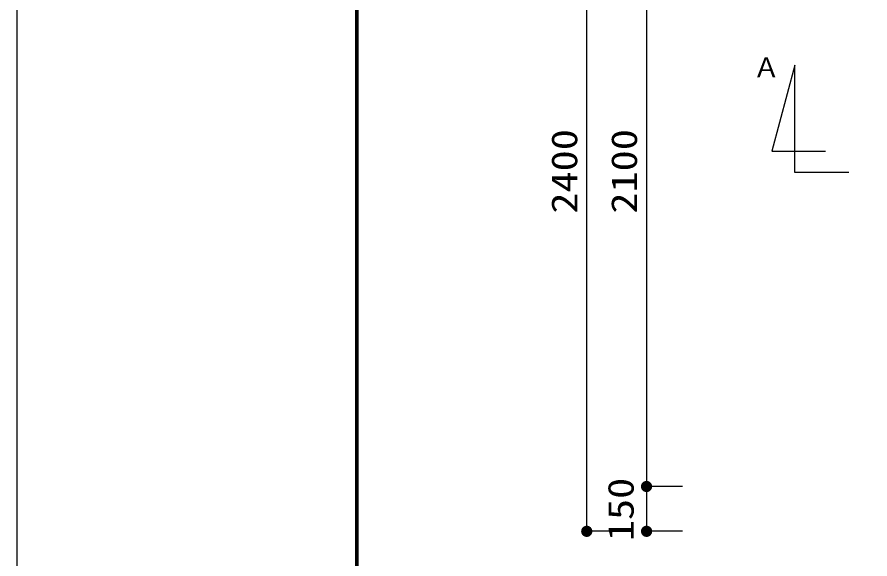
# Model space of a CAD drawing. Units: millimetres, scale not verified. Extents: x -23133 to 8910, y -6308 to 6308.
# Drawn here: x -8910 to -6058, y 2681 to 4494 of the extents above; entities that cross this region are included whole.
import ezdxf
from ezdxf.enums import TextEntityAlignment as Align

# ---------------------------------------------------------------- set-up
doc = ezdxf.new("R2010")
doc.units = ezdxf.units.MM
doc.header["$LTSCALE"] = 30
for name, color, linetype, lineweight in [('0-1_空気管', 3, 'Continuous', 25), ('1-5_00クル-フ-6寸法', 132, 'Continuous', 25), ('1-9_図面枠', 7, 'Continuous', 25), ('1-A_Axis_waku', 7, 'Continuous', 25)]:
    doc.layers.add(name, color=color, linetype=linetype, lineweight=lineweight)
doc.styles.add('ＭＳ ゴシック', font='')
doc.styles.get('ＭＳ ゴシック').set_extended_font_data('MS Gothic')

msp = doc.modelspace()

# ---------------------------------------------------------------- linework, layer by layer
at = {"layer": '0-1_空気管'}
for p, q in [((-6308.57, 4333.94), (-6385.74, 4045.94)), ((-6308.57, 3973.94), (-6308.57, 4333.94)), ((-6385.74, 4045.94), (-6205.74, 4045.94)), ((-6128.57, 3973.94), (-6308.57, 3973.94))]:
    msp.add_line(p, q, dxfattribs=at)
at = {"layer": '1-5_00クル-フ-6寸法', "color": 4}
for p, q in [((-7004.62, 2773.8), (-7004.62, 5173.8)), ((-6804.62, 5023.8), (-6804.62, 2923.8)), ((-6684.62, 2923.8), (-6804.62, 2923.8)), ((-6684.62, 2923.8), (-6804.62, 2923.8)), ((-6804.62, 2923.8), (-6804.62, 2773.8)), ((-6884.62, 2773.8), (-7004.62, 2773.8)), ((-6684.62, 2773.8), (-6804.62, 2773.8))]:
    msp.add_line(p, q, dxfattribs=at)
at = {"layer": '1-5_00クル-フ-6寸法'}
for points in [[(-6804.62, 2923.8), (-6817.46, 2937.47), (-6815.64, 2938.97)], [(-6804.62, 2923.8), (-6817.46, 2937.47), (-6815.64, 2938.97)], [(-6804.62, 2923.8), (-6815.64, 2938.97), (-6813.66, 2940.23)], [(-6804.62, 2923.8), (-6815.64, 2938.97), (-6813.66, 2940.23)], [(-6804.62, 2923.8), (-6813.66, 2940.23), (-6811.53, 2941.23)], [(-6804.62, 2923.8), (-6813.66, 2940.23), (-6811.53, 2941.23)], [(-6804.62, 2923.8), (-6811.53, 2941.23), (-6809.29, 2941.96)], [(-6804.62, 2923.8), (-6811.53, 2941.23), (-6809.29, 2941.96)], [(-6804.62, 2923.8), (-6809.29, 2941.96), (-6806.97, 2942.4)], [(-6804.62, 2923.8), (-6809.29, 2941.96), (-6806.97, 2942.4)], [(-6804.62, 2923.8), (-6806.97, 2942.4), (-6804.62, 2942.55)], [(-6804.62, 2923.8), (-6806.97, 2942.4), (-6804.62, 2942.55)], [(-6804.62, 2923.8), (-6804.62, 2942.55), (-6802.27, 2942.4)], [(-6804.62, 2923.8), (-6804.62, 2942.55), (-6802.27, 2942.4)], [(-6804.62, 2923.8), (-6802.27, 2942.4), (-6799.96, 2941.96)], [(-6804.62, 2923.8), (-6802.27, 2942.4), (-6799.96, 2941.96)], [(-6804.62, 2923.8), (-6799.96, 2941.96), (-6797.72, 2941.23)], [(-6804.62, 2923.8), (-6799.96, 2941.96), (-6797.72, 2941.23)], [(-6804.62, 2923.8), (-6797.72, 2941.23), (-6795.59, 2940.23)], [(-6804.62, 2923.8), (-6797.72, 2941.23), (-6795.59, 2940.23)], [(-6804.62, 2923.8), (-6795.59, 2940.23), (-6793.6, 2938.97)], [(-6804.62, 2923.8), (-6795.59, 2940.23), (-6793.6, 2938.97)], [(-6804.62, 2923.8), (-6793.6, 2938.97), (-6791.79, 2937.47)], [(-6804.62, 2923.8), (-6793.6, 2938.97), (-6791.79, 2937.47)], [(-6804.62, 2923.8), (-6823.34, 2924.98), (-6823.04, 2927.31)], [(-6804.62, 2923.8), (-6823.34, 2924.98), (-6823.04, 2927.31)], [(-6804.62, 2923.8), (-6823.34, 2922.62), (-6823.34, 2924.98)], [(-6804.62, 2923.8), (-6823.34, 2922.62), (-6823.34, 2924.98)], [(-6804.62, 2923.8), (-6823.04, 2920.29), (-6823.34, 2922.62)], [(-6804.62, 2923.8), (-6823.04, 2920.29), (-6823.34, 2922.62)], [(-6804.62, 2923.8), (-6823.04, 2927.31), (-6822.46, 2929.59)], [(-6804.62, 2923.8), (-6823.04, 2927.31), (-6822.46, 2929.59)], [(-6804.62, 2923.8), (-6822.46, 2918.01), (-6823.04, 2920.29)], [(-6804.62, 2923.8), (-6822.46, 2918.01), (-6823.04, 2920.29)], [(-6804.62, 2923.8), (-6822.46, 2929.59), (-6821.59, 2931.78)], [(-6804.62, 2923.8), (-6822.46, 2929.59), (-6821.59, 2931.78)], [(-6804.62, 2923.8), (-6821.59, 2915.82), (-6822.46, 2918.01)], [(-6804.62, 2923.8), (-6821.59, 2915.82), (-6822.46, 2918.01)], [(-6804.62, 2923.8), (-6821.59, 2931.78), (-6820.46, 2933.85)], [(-6804.62, 2923.8), (-6821.59, 2931.78), (-6820.46, 2933.85)], [(-6804.62, 2923.8), (-6820.46, 2913.75), (-6821.59, 2915.82)], [(-6804.62, 2923.8), (-6820.46, 2913.75), (-6821.59, 2915.82)], [(-6804.62, 2923.8), (-6820.46, 2933.85), (-6819.07, 2935.75)], [(-6804.62, 2923.8), (-6820.46, 2933.85), (-6819.07, 2935.75)], [(-6804.62, 2923.8), (-6819.07, 2911.85), (-6820.46, 2913.75)], [(-6804.62, 2923.8), (-6819.07, 2911.85), (-6820.46, 2913.75)], [(-6804.62, 2923.8), (-6819.07, 2935.75), (-6817.46, 2937.47)], [(-6804.62, 2923.8), (-6819.07, 2935.75), (-6817.46, 2937.47)], [(-6804.62, 2923.8), (-6817.46, 2910.13), (-6819.07, 2911.85)], [(-6804.62, 2923.8), (-6817.46, 2910.13), (-6819.07, 2911.85)], [(-6804.62, 2923.8), (-6815.64, 2908.63), (-6817.46, 2910.13)], [(-6804.62, 2923.8), (-6815.64, 2908.63), (-6817.46, 2910.13)], [(-6804.62, 2923.8), (-6813.66, 2907.37), (-6815.64, 2908.63)], [(-6804.62, 2923.8), (-6813.66, 2907.37), (-6815.64, 2908.63)], [(-6804.62, 2923.8), (-6811.53, 2906.37), (-6813.66, 2907.37)], [(-6804.62, 2923.8), (-6811.53, 2906.37), (-6813.66, 2907.37)], [(-6804.62, 2923.8), (-6809.29, 2905.64), (-6811.53, 2906.37)], [(-6804.62, 2923.8), (-6809.29, 2905.64), (-6811.53, 2906.37)], [(-6804.62, 2923.8), (-6806.97, 2905.2), (-6809.29, 2905.64)], [(-6804.62, 2923.8), (-6806.97, 2905.2), (-6809.29, 2905.64)], [(-6804.62, 2923.8), (-6804.62, 2905.05), (-6806.97, 2905.2)], [(-6804.62, 2923.8), (-6804.62, 2905.05), (-6806.97, 2905.2)], [(-6804.62, 2923.8), (-6791.79, 2937.47), (-6790.18, 2935.75)], [(-6804.62, 2923.8), (-6791.79, 2937.47), (-6790.18, 2935.75)], [(-6804.62, 2923.8), (-6790.18, 2935.75), (-6788.79, 2933.85)], [(-6804.62, 2923.8), (-6790.18, 2935.75), (-6788.79, 2933.85)], [(-6804.62, 2923.8), (-6788.79, 2933.85), (-6787.66, 2931.78)], [(-6804.62, 2923.8), (-6788.79, 2933.85), (-6787.66, 2931.78)], [(-6804.62, 2923.8), (-6787.66, 2931.78), (-6786.79, 2929.59)], [(-6804.62, 2923.8), (-6787.66, 2931.78), (-6786.79, 2929.59)], [(-6804.62, 2923.8), (-6786.79, 2929.59), (-6786.21, 2927.31)], [(-6804.62, 2923.8), (-6786.79, 2929.59), (-6786.21, 2927.31)], [(-6804.62, 2923.8), (-6786.21, 2927.31), (-6785.91, 2924.98)], [(-6804.62, 2923.8), (-6786.21, 2927.31), (-6785.91, 2924.98)], [(-6804.62, 2923.8), (-6785.91, 2924.98), (-6785.91, 2922.62)], [(-6804.62, 2923.8), (-6785.91, 2924.98), (-6785.91, 2922.62)], [(-6804.62, 2923.8), (-6802.27, 2905.2), (-6804.62, 2905.05)], [(-6804.62, 2923.8), (-6799.96, 2905.64), (-6802.27, 2905.2)], [(-6804.62, 2923.8), (-6797.72, 2906.37), (-6799.96, 2905.64)], [(-6804.62, 2923.8), (-6795.59, 2907.37), (-6797.72, 2906.37)], [(-6804.62, 2923.8), (-6793.6, 2908.63), (-6795.59, 2907.37)], [(-6804.62, 2923.8), (-6791.79, 2910.13), (-6793.6, 2908.63)], [(-6804.62, 2923.8), (-6790.18, 2911.85), (-6791.79, 2910.13)], [(-6804.62, 2923.8), (-6788.79, 2913.75), (-6790.18, 2911.85)], [(-6804.62, 2923.8), (-6787.66, 2915.82), (-6788.79, 2913.75)], [(-6804.62, 2923.8), (-6786.79, 2918.01), (-6787.66, 2915.82)], [(-6804.62, 2923.8), (-6786.21, 2920.29), (-6786.79, 2918.01)], [(-6804.62, 2923.8), (-6785.91, 2922.62), (-6786.21, 2920.29)], [(-6804.62, 2923.8), (-6802.27, 2905.2), (-6804.62, 2905.05)], [(-6804.62, 2923.8), (-6799.96, 2905.64), (-6802.27, 2905.2)], [(-6804.62, 2923.8), (-6797.72, 2906.37), (-6799.96, 2905.64)], [(-6804.62, 2923.8), (-6795.59, 2907.37), (-6797.72, 2906.37)], [(-6804.62, 2923.8), (-6793.6, 2908.63), (-6795.59, 2907.37)], [(-6804.62, 2923.8), (-6791.79, 2910.13), (-6793.6, 2908.63)], [(-6804.62, 2923.8), (-6790.18, 2911.85), (-6791.79, 2910.13)], [(-6804.62, 2923.8), (-6788.79, 2913.75), (-6790.18, 2911.85)], [(-6804.62, 2923.8), (-6787.66, 2915.82), (-6788.79, 2913.75)], [(-6804.62, 2923.8), (-6786.79, 2918.01), (-6787.66, 2915.82)], [(-6804.62, 2923.8), (-6786.21, 2920.29), (-6786.79, 2918.01)], [(-6804.62, 2923.8), (-6785.91, 2922.62), (-6786.21, 2920.29)], [(-7004.62, 2773.8), (-7023.34, 2774.98), (-7023.04, 2777.32)], [(-7004.62, 2773.8), (-7023.34, 2772.63), (-7023.34, 2774.98)], [(-7004.62, 2773.8), (-7023.04, 2770.29), (-7023.34, 2772.63)], [(-7004.62, 2773.8), (-7023.04, 2777.32), (-7022.46, 2779.6)], [(-7004.62, 2773.8), (-7022.46, 2768.01), (-7023.04, 2770.29)], [(-7004.62, 2773.8), (-7022.46, 2779.6), (-7021.59, 2781.79)], [(-7004.62, 2773.8), (-7021.59, 2765.82), (-7022.46, 2768.01)], [(-7004.62, 2773.8), (-7021.59, 2781.79), (-7020.46, 2783.85)], [(-7004.62, 2773.8), (-7020.46, 2763.76), (-7021.59, 2765.82)], [(-7004.62, 2773.8), (-7020.46, 2783.85), (-7019.07, 2785.76)], [(-7004.62, 2773.8), (-7019.07, 2761.85), (-7020.46, 2763.76)], [(-7004.62, 2773.8), (-7019.07, 2785.76), (-7017.46, 2787.47)], [(-7004.62, 2773.8), (-7017.46, 2760.14), (-7019.07, 2761.85)], [(-7004.62, 2773.8), (-7017.46, 2787.47), (-7015.64, 2788.97)], [(-7004.62, 2773.8), (-7015.64, 2758.63), (-7017.46, 2760.14)], [(-7004.62, 2773.8), (-7015.64, 2788.97), (-7013.66, 2790.23)], [(-7004.62, 2773.8), (-7013.66, 2757.37), (-7015.64, 2758.63)], [(-7004.62, 2773.8), (-7013.66, 2790.23), (-7011.53, 2791.24)], [(-7004.62, 2773.8), (-7011.53, 2756.37), (-7013.66, 2757.37)], [(-7004.62, 2773.8), (-7011.53, 2791.24), (-7009.29, 2791.96)], [(-7004.62, 2773.8), (-7009.29, 2755.64), (-7011.53, 2756.37)], [(-7004.62, 2773.8), (-7009.29, 2791.96), (-7006.97, 2792.41)], [(-7004.62, 2773.8), (-7006.97, 2755.2), (-7009.29, 2755.64)], [(-7004.62, 2773.8), (-7006.97, 2792.41), (-7004.62, 2792.55)], [(-7004.62, 2773.8), (-7004.62, 2755.05), (-7006.97, 2755.2)], [(-7004.62, 2773.8), (-7004.62, 2792.55), (-7002.27, 2792.41)], [(-7004.62, 2773.8), (-7002.27, 2792.41), (-6999.96, 2791.96)], [(-7004.62, 2773.8), (-6999.96, 2791.96), (-6997.72, 2791.24)], [(-7004.62, 2773.8), (-6997.72, 2791.24), (-6995.59, 2790.23)], [(-7004.62, 2773.8), (-6995.59, 2790.23), (-6993.6, 2788.97)], [(-7004.62, 2773.8), (-6993.6, 2788.97), (-6991.79, 2787.47)], [(-7004.62, 2773.8), (-6991.79, 2787.47), (-6990.18, 2785.76)], [(-7004.62, 2773.8), (-6990.18, 2785.76), (-6988.79, 2783.85)], [(-7004.62, 2773.8), (-6988.79, 2783.85), (-6987.66, 2781.79)], [(-7004.62, 2773.8), (-6987.66, 2781.79), (-6986.79, 2779.6)], [(-7004.62, 2773.8), (-6986.79, 2779.6), (-6986.21, 2777.32)], [(-7004.62, 2773.8), (-6986.21, 2777.32), (-6985.91, 2774.98)], [(-7004.62, 2773.8), (-6985.91, 2774.98), (-6985.91, 2772.63)], [(-7004.62, 2773.8), (-7002.27, 2755.2), (-7004.62, 2755.05)], [(-7004.62, 2773.8), (-6999.96, 2755.64), (-7002.27, 2755.2)], [(-7004.62, 2773.8), (-6997.72, 2756.37), (-6999.96, 2755.64)], [(-7004.62, 2773.8), (-6995.59, 2757.37), (-6997.72, 2756.37)], [(-7004.62, 2773.8), (-6993.6, 2758.63), (-6995.59, 2757.37)], [(-7004.62, 2773.8), (-6991.79, 2760.14), (-6993.6, 2758.63)], [(-7004.62, 2773.8), (-6990.18, 2761.85), (-6991.79, 2760.14)], [(-7004.62, 2773.8), (-6988.79, 2763.76), (-6990.18, 2761.85)], [(-7004.62, 2773.8), (-6987.66, 2765.82), (-6988.79, 2763.76)], [(-7004.62, 2773.8), (-6986.79, 2768.01), (-6987.66, 2765.82)], [(-7004.62, 2773.8), (-6986.21, 2770.29), (-6986.79, 2768.01)], [(-7004.62, 2773.8), (-6985.91, 2772.63), (-6986.21, 2770.29)], [(-6804.62, 2773.8), (-6823.34, 2774.98), (-6823.04, 2777.32)], [(-6804.62, 2773.8), (-6823.34, 2772.63), (-6823.34, 2774.98)], [(-6804.62, 2773.8), (-6823.04, 2770.29), (-6823.34, 2772.63)], [(-6804.62, 2773.8), (-6823.04, 2777.32), (-6822.46, 2779.6)], [(-6804.62, 2773.8), (-6822.46, 2768.01), (-6823.04, 2770.29)], [(-6804.62, 2773.8), (-6822.46, 2779.6), (-6821.59, 2781.79)], [(-6804.62, 2773.8), (-6821.59, 2765.82), (-6822.46, 2768.01)], [(-6804.62, 2773.8), (-6821.59, 2781.79), (-6820.46, 2783.85)], [(-6804.62, 2773.8), (-6820.46, 2763.76), (-6821.59, 2765.82)], [(-6804.62, 2773.8), (-6820.46, 2783.85), (-6819.07, 2785.76)], [(-6804.62, 2773.8), (-6819.07, 2761.85), (-6820.46, 2763.76)], [(-6804.62, 2773.8), (-6819.07, 2785.76), (-6817.46, 2787.47)], [(-6804.62, 2773.8), (-6817.46, 2760.14), (-6819.07, 2761.85)], [(-6804.62, 2773.8), (-6817.46, 2787.47), (-6815.64, 2788.97)], [(-6804.62, 2773.8), (-6815.64, 2758.63), (-6817.46, 2760.14)], [(-6804.62, 2773.8), (-6815.64, 2788.97), (-6813.66, 2790.23)], [(-6804.62, 2773.8), (-6813.66, 2757.37), (-6815.64, 2758.63)], [(-6804.62, 2773.8), (-6813.66, 2790.23), (-6811.53, 2791.24)], [(-6804.62, 2773.8), (-6811.53, 2756.37), (-6813.66, 2757.37)], [(-6804.62, 2773.8), (-6811.53, 2791.24), (-6809.29, 2791.96)], [(-6804.62, 2773.8), (-6809.29, 2755.64), (-6811.53, 2756.37)], [(-6804.62, 2773.8), (-6809.29, 2791.96), (-6806.97, 2792.41)], [(-6804.62, 2773.8), (-6806.97, 2755.2), (-6809.29, 2755.64)], [(-6804.62, 2773.8), (-6806.97, 2792.41), (-6804.62, 2792.55)], [(-6804.62, 2773.8), (-6804.62, 2755.05), (-6806.97, 2755.2)], [(-6804.62, 2773.8), (-6804.62, 2792.55), (-6802.27, 2792.41)], [(-6804.62, 2773.8), (-6802.27, 2792.41), (-6799.96, 2791.96)], [(-6804.62, 2773.8), (-6799.96, 2791.96), (-6797.72, 2791.24)], [(-6804.62, 2773.8), (-6797.72, 2791.24), (-6795.59, 2790.23)], [(-6804.62, 2773.8), (-6795.59, 2790.23), (-6793.6, 2788.97)], [(-6804.62, 2773.8), (-6793.6, 2788.97), (-6791.79, 2787.47)], [(-6804.62, 2773.8), (-6791.79, 2787.47), (-6790.18, 2785.76)], [(-6804.62, 2773.8), (-6790.18, 2785.76), (-6788.79, 2783.85)], [(-6804.62, 2773.8), (-6788.79, 2783.85), (-6787.66, 2781.79)], [(-6804.62, 2773.8), (-6787.66, 2781.79), (-6786.79, 2779.6)], [(-6804.62, 2773.8), (-6786.79, 2779.6), (-6786.21, 2777.32)], [(-6804.62, 2773.8), (-6786.21, 2777.32), (-6785.91, 2774.98)], [(-6804.62, 2773.8), (-6785.91, 2774.98), (-6785.91, 2772.63)], [(-6804.62, 2773.8), (-6802.27, 2755.2), (-6804.62, 2755.05)], [(-6804.62, 2773.8), (-6799.96, 2755.64), (-6802.27, 2755.2)], [(-6804.62, 2773.8), (-6797.72, 2756.37), (-6799.96, 2755.64)], [(-6804.62, 2773.8), (-6795.59, 2757.37), (-6797.72, 2756.37)], [(-6804.62, 2773.8), (-6793.6, 2758.63), (-6795.59, 2757.37)], [(-6804.62, 2773.8), (-6791.79, 2760.14), (-6793.6, 2758.63)], [(-6804.62, 2773.8), (-6790.18, 2761.85), (-6791.79, 2760.14)], [(-6804.62, 2773.8), (-6788.79, 2763.76), (-6790.18, 2761.85)], [(-6804.62, 2773.8), (-6787.66, 2765.82), (-6788.79, 2763.76)], [(-6804.62, 2773.8), (-6786.79, 2768.01), (-6787.66, 2765.82)], [(-6804.62, 2773.8), (-6786.21, 2770.29), (-6786.79, 2768.01)], [(-6804.62, 2773.8), (-6785.91, 2772.63), (-6786.21, 2770.29)]]:
    msp.add_solid(points, dxfattribs=at)
at = {"layer": '1-9_図面枠'}
msp.add_lwpolyline([(-8910, -6307.5), (-8910, 6307.5), (8910, 6307.5), (8910, -6307.5)], close=True, dxfattribs=at)
at = {"layer": '1-A_Axis_waku'}
for p, q in [((-7778.4, 5769.9), (-7778.4, -5814.9)), ((-7777.8, 5769.3), (-7777.8, -5814.3)), ((-7777.2, 5768.7), (-7777.2, -5813.7)), ((-7776.6, 5768.1), (-7776.6, -5813.1)), ((-7776, 5767.5), (-7776, -5812.5)), ((-7775.4, 5766.9), (-7775.4, -5811.9)), ((-7774.8, 5766.3), (-7774.8, -5811.3)), ((-7774.2, 5765.7), (-7774.2, -5810.7)), ((-7773.6, 5765.1), (-7773.6, -5810.1)), ((-7773, 5764.5), (-7773, -5809.5)), ((-7772.4, 5763.9), (-7772.4, -5808.9)), ((-7771.8, 5763.3), (-7771.8, -5808.3)), ((-7771.2, 5762.7), (-7771.2, -5807.7)), ((-7770.6, 5762.1), (-7770.6, -5807.1)), ((-7770, 5761.5), (-7770, -5806.5))]:
    msp.add_line(p, q, dxfattribs=at)

# ---------------------------------------------------------------- texts
at = {"layer": '0-1_空気管', "color": 4, "style": 'ＭＳ ゴシック'}
msp.add_text('Ａ', height=65.98, dxfattribs=at).set_placement((-6448.89, 4273.49), align=Align.BOTTOM_LEFT)
at = {"layer": '1-5_00クル-フ-6寸法', "color": 3, "style": 'ＭＳ ゴシック', "width": 1.2}
for s, p in [('2400', (-7010.47, 3836.66)), ('2100', (-6810.47, 3836.66)), ('150', (-6821.72, 2740.8))]:
    msp.add_text(s, height=86.66, rotation=90, dxfattribs=at).set_placement(p, align=Align.BOTTOM_LEFT)

doc.saveas('drawing.dxf')
